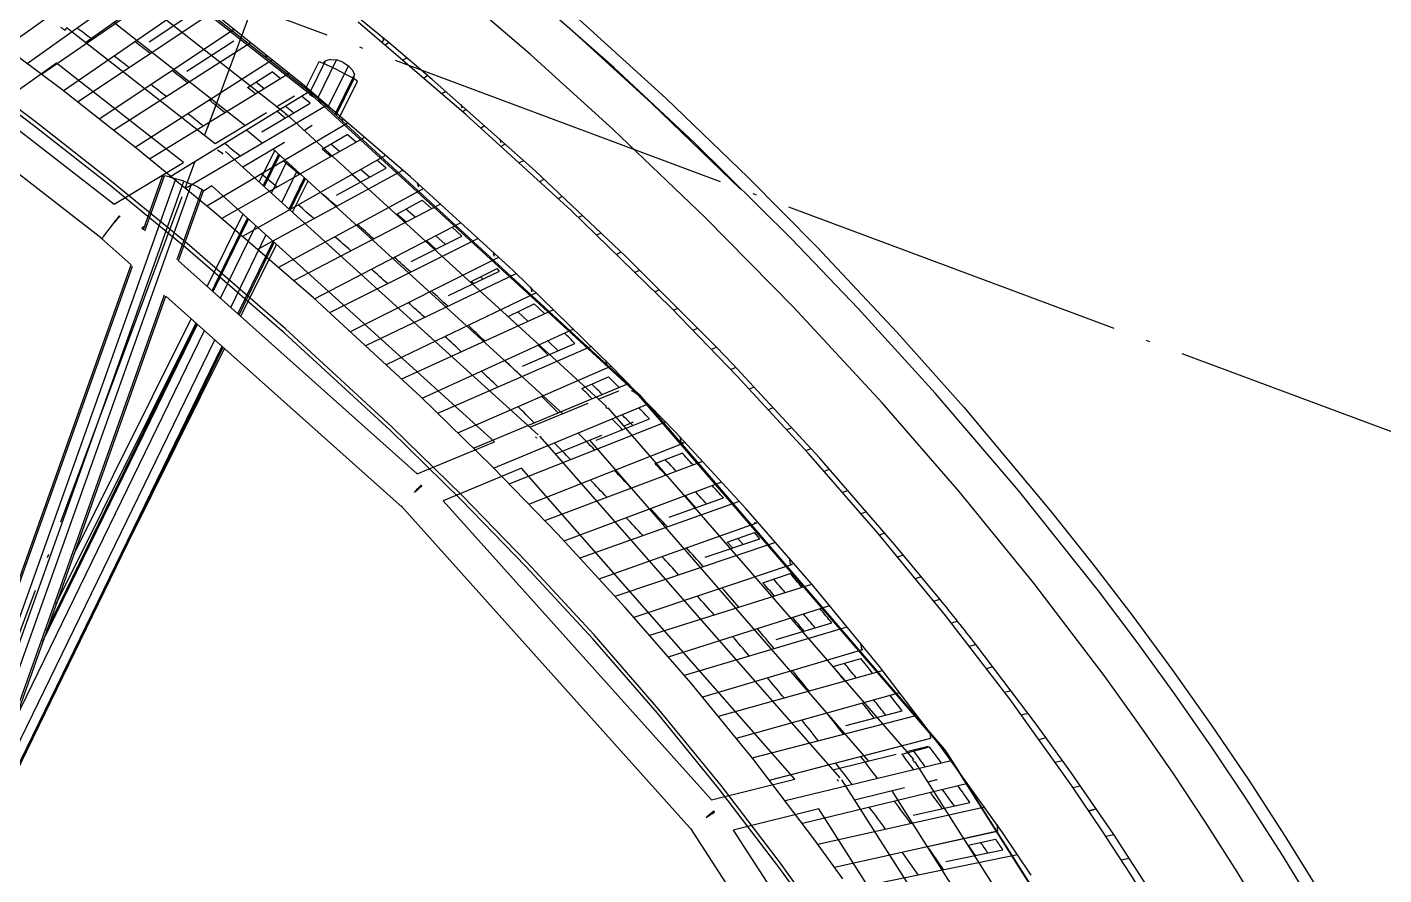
# Model space of a CAD drawing. Header units: millimetres. Extents: x 600121811 to 600690586, y 3472921280 to 3473279938.
# Drawn here: x 600389450 to 600397270, y 3473080426 to 3473085311 of the extents above; entities that cross this region are included whole.
import ezdxf

# ---------------------------------------------------------------- set-up
doc = ezdxf.new("R2010")
doc.units = ezdxf.units.MM
doc.header["$LTSCALE"] = 1000
doc.linetypes.add('AX-MALL-GIRD-200$0$DOTE', pattern=[2.42, 2, -0.2, 0.02, -0.2])
for name, color, linetype in [('AX-MALL-GIRD-200$0$A-Grid', 222, 'AX-MALL-GIRD-200$0$DOTE'), ('AX-MALL-GJ-200$0$A-Anno-Note', 241, 'CONTINUOUS'), ('AX-MALL-WALL-GJ$0$A-SEE', 254, 'CONTINUOUS'), ('AX-MALL-WALL-GJ$0$A-Wall-Fnsh', 152, 'CONTINUOUS'), ('AX-MALL-WALL-GJ$0$主梁', 30, 'CONTINUOUS')]:
    doc.layers.add(name, color=color, linetype=linetype)

# ---------------------------------------------------------------- blocks, each defined once
blk = doc.blocks.new('AX-MALL-GIRD-200')
at = {"layer": 'AX-MALL-GIRD-200$0$A-Grid'}
for p, q in [((600417374.6, 3473156901.2), (600378645.1, 3473052937.4)), ((600223757.4, 3473147635.4), (600581653.4, 3473014308.6))]:
    blk.add_line(p, q, dxfattribs=at)
blk = doc.blocks.new('AX-MALL-WALL-GJ$0$fewrgerhgrhtrh')
at = {"layer": 'AX-MALL-WALL-GJ$0$主梁'}
for p, q in [((8449.4, 14960.6), (9587.2, 14596)), ((8455.5, 14969.4), (9593.6, 14604)), ((8345.7, 14808.6), (9470.4, 14449.8)), ((9541.8, 14796.6), (9523.9, 14626.4)), ((9551.5, 14797.7), (9541.8, 14796.6)), ((9551.5, 14797.7), (9578.6, 14796.7)), ((9557, 14615.8), (9576.4, 14815.2)), ((9568.3, 14797.1), (9576.4, 14815.2)), ((9599.8, 14832.6), (9576.4, 14815.2)), ((9578.6, 14796.7), (9619.1, 14793.6)), ((9599.8, 14832.6), (9633.4, 14842.4)), ((9609.7, 14597.8), (9633.4, 14842.4)), ((9666.7, 14789), (9619.1, 14793.6)), ((9671.9, 14843.3), (9633.4, 14842.4)), ((9666.7, 14789), (9714.2, 14783.6)), ((9671.9, 14843.3), (9709.6, 14835)), ((9683.6, 14567.6), (9709.6, 14835)), ((9740.6, 14818.9), (9709.6, 14835)), ((9714.2, 14783.6), (9754.4, 14778.1)), ((9735.9, 14546.2), (9760.3, 14797.4)), ((9740.6, 14818.9), (9760.3, 14797.4)), ((9765.1, 14776.3), (9760.3, 14797.4)), ((9743.3, 14543.2), (9765.6, 14773.8)), ((9781.2, 14773.5), (9754.4, 14778.1)), ((9765.5, 14534.1), (9790.4, 14770.3)), ((9781.2, 14773.5), (9790.4, 14770.3)), ((8397.9, 14657), (8245.1, 14432.9)), ((9271.4, 14303.4), (8355.9, 14595.4)), ((9402.9, 14468.4), (9478.5, 14563.2)), ((9587.1, 14595.9), (9587.2, 14596)), ((9587.2, 14596), (9587.2, 14595.9)), ((9594.3, 14593.3), (9594.4, 14593.4)), ((9594.4, 14593.4), (11929, 13643.3)), ((9600.9, 14601.4), (11934.2, 13647.9)), ((8110.9, 14470.5), (8108.9, 14464.6)), ((8111.6, 14472.4), (8110.9, 14470.5)), ((8111.9, 14473.2), (8111.6, 14472.4)), ((8112.1, 14473.8), (8111.9, 14473.2)), ((8112.2, 14474), (8112.1, 14473.8)), ((8112.3, 14474.2), (8112.2, 14474)), ((8112.4, 14474.3), (8112.3, 14474.2)), ((8112.5, 14474.5), (8112.4, 14474.4)), ((8112.4, 14474.4), (8112.4, 14474.3)), ((8112.6, 14474.6), (8112.5, 14474.6)), ((8112.5, 14474.6), (8112.5, 14474.6)), ((8112.5, 14474.6), (8112.5, 14474.5)), ((8112.7, 14474.7), (8112.6, 14474.7)), ((8112.6, 14474.7), (8112.6, 14474.7)), ((8112.6, 14474.7), (8112.6, 14474.7)), ((8112.6, 14474.7), (8112.6, 14474.7)), ((8112.6, 14474.7), (8112.6, 14474.7)), ((8112.6, 14474.7), (8112.6, 14474.7)), ((8112.6, 14474.7), (8112.6, 14474.7)), ((8112.6, 14474.7), (8112.6, 14474.6)), ((8112.6, 14474.6), (8112.6, 14474.6)), ((8112.8, 14474.8), (8112.7, 14474.8)), ((8112.7, 14474.8), (8112.7, 14474.8)), ((8112.7, 14474.8), (8112.7, 14474.8)), ((8112.7, 14474.8), (8112.7, 14474.8)), ((8112.7, 14474.8), (8112.7, 14474.8)), ((8112.7, 14474.8), (8112.7, 14474.8)), ((8112.7, 14474.8), (8112.7, 14474.8)), ((8112.7, 14474.8), (8112.7, 14474.8)), ((8112.7, 14474.8), (8112.7, 14474.8)), ((8112.7, 14474.8), (8112.7, 14474.8)), ((8112.7, 14474.8), (8112.7, 14474.8)), ((8112.7, 14474.8), (8112.7, 14474.8)), ((8112.7, 14474.8), (8112.7, 14474.8)), ((8112.7, 14474.8), (8112.7, 14474.8)), ((8112.7, 14474.8), (8112.7, 14474.7)), ((8112.7, 14474.7), (8112.7, 14474.7)), ((8112.8, 14474.8), (8112.8, 14474.8)), ((8117, 14473.5), (9146.7, 14147.1)), ((9404.9, 14470.8), (9402.9, 14468.4)), ((8108.9, 14464.6), (8106.3, 14456.1)), ((9146.7, 14147.1), (9361.9, 14416.9)), ((9468.3, 14445.3), (9469.2, 14447.4)), ((9469.2, 14447.4), (9469.5, 14448.2)), ((9469.5, 14448.2), (9469.8, 14448.8)), ((9469.8, 14448.8), (9469.9, 14449.1)), ((9469.9, 14449.1), (9470, 14449.3)), ((9470, 14449.3), (9470.1, 14449.4)), ((9470.1, 14449.4), (9470.1, 14449.5)), ((9470.1, 14449.5), (9470.2, 14449.5)), ((9470.2, 14449.6), (9470.3, 14449.7)), ((9470.2, 14449.5), (9470.2, 14449.6)), ((9470.2, 14449.6), (9470.2, 14449.6)), ((9470.3, 14449.7), (9470.3, 14449.8)), ((9470.3, 14449.8), (9470.3, 14449.8)), ((9470.3, 14449.8), (9470.3, 14449.8)), ((9470.3, 14449.8), (9470.3, 14449.8)), ((9470.3, 14449.8), (9470.4, 14449.8)), ((9470.3, 14449.7), (9470.3, 14449.7)), ((9470.3, 14449.7), (9470.3, 14449.7)), ((9470.3, 14449.7), (9470.3, 14449.7)), ((9470.4, 14449.8), (9470.4, 14449.8)), ((9470.4, 14449.8), (9470.4, 14449.8)), ((9470.4, 14449.8), (9470.4, 14449.8)), ((9470.4, 14449.8), (9470.4, 14449.8)), ((9470.4, 14449.8), (9470.4, 14449.8)), ((9470.4, 14449.8), (9470.4, 14449.8)), ((9470.4, 14449.8), (9470.4, 14449.8)), ((9470.4, 14449.8), (9470.4, 14449.8)), ((9470.4, 14449.8), (9470.4, 14449.8)), ((9470.4, 14449.8), (9470.4, 14449.8)), ((9470.4, 14449.8), (9470.4, 14449.8)), ((9470.4, 14449.8), (9470.4, 14449.8)), ((9470.4, 14449.8), (9470.4, 14449.8)), ((9470.4, 14449.8), (9470.4, 14449.8)), ((9470.4, 14449.8), (9470.4, 14449.8)), ((9470.4, 14449.8), (9470.4, 14449.8)), ((9470.4, 14449.8), (9470.4, 14449.8)), ((9470.4, 14449.8), (9470.4, 14449.8)), ((9470.4, 14449.8), (9470.4, 14449.8)), ((9470.4, 14449.8), (9470.4, 14449.8)), ((9470.4, 14449.8), (9470.4, 14449.8)), ((9470.4, 14449.8), (9470.4, 14449.8)), ((9470.4, 14449.8), (9470.4, 14449.8)), ((9470.4, 14449.8), (9470.4, 14449.8)), ((9470.4, 14449.8), (9470.4, 14449.8)), ((9470.4, 14449.8), (9470.4, 14449.8)), ((9470.4, 14449.8), (9470.4, 14449.8)), ((9470.4, 14449.8), (9470.4, 14449.8)), ((9470.4, 14449.8), (9470.4, 14449.8)), ((9474.8, 14442.8), (9475.9, 14444.9)), ((9475.9, 14444.9), (9476.3, 14445.7)), ((9476.3, 14445.7), (9476.7, 14446.3)), ((9476.7, 14446.3), (9476.8, 14446.5)), ((9476.8, 14446.5), (9477, 14446.8)), ((9477, 14446.8), (9477, 14446.9)), ((9477, 14446.9), (9477.1, 14446.9)), ((9477.1, 14447), (9477.2, 14447.1)), ((9477.1, 14446.9), (9477.1, 14447)), ((9477.2, 14447.1), (9477.2, 14447.1)), ((9477.2, 14447.1), (9477.3, 14447.1)), ((9477.3, 14447.1), (9477.3, 14447.2)), ((9477.3, 14447.2), (9477.3, 14447.2)), ((9477.3, 14447.2), (9477.3, 14447.2)), ((9477.3, 14447.2), (9477.3, 14447.2)), ((9477.3, 14447.2), (9477.3, 14447.2)), ((9477.3, 14447.2), (9477.3, 14447.2)), ((9477.3, 14447.2), (9477.4, 14447.2)), ((9477.4, 14447.2), (9477.4, 14447.3)), ((9477.4, 14447.3), (9477.4, 14447.3)), ((9477.4, 14447.3), (9477.4, 14447.3)), ((9477.4, 14447.3), (9477.4, 14447.3)), ((9477.4, 14447.3), (9477.4, 14447.3)), ((9477.4, 14447.3), (9477.4, 14447.3)), ((9477.4, 14447.3), (9477.4, 14447.3)), ((9477.4, 14447.3), (9477.4, 14447.3)), ((9477.4, 14447.3), (9477.4, 14447.3)), ((9477.4, 14447.3), (9477.4, 14447.3)), ((9477.4, 14447.3), (9477.4, 14447.3)), ((9477.4, 14447.3), (9477.4, 14447.3)), ((9477.4, 14447.3), (9477.4, 14447.3)), ((9477.4, 14447.3), (9477.4, 14447.3)), ((9477.4, 14447.3), (9477.4, 14447.3)), ((9477.4, 14447.3), (9477.4, 14447.3)), ((9477.4, 14447.3), (9477.4, 14447.3)), ((9477.4, 14447.3), (9477.4, 14447.3)), ((9477.4, 14447.3), (9477.5, 14447.3)), ((9477.5, 14447.3), (9477.5, 14447.3)), ((9477.5, 14447.3), (9477.5, 14447.3)), ((9477.5, 14447.3), (9477.5, 14447.3)), ((9477.5, 14447.3), (9477.5, 14447.3)), ((9477.5, 14447.3), (9477.5, 14447.3)), ((9477.5, 14447.3), (9477.5, 14447.3)), ((9477.5, 14447.3), (9477.5, 14447.3)), ((9477.5, 14447.3), (9477.5, 14447.3)), ((9477.5, 14447.3), (9477.5, 14447.3)), ((9477.5, 14447.3), (9477.5, 14447.3)), ((9477.5, 14447.3), (9477.5, 14447.3)), ((9477.5, 14447.3), (9477.5, 14447.3)), ((9477.5, 14447.3), (9477.5, 14447.3)), ((9477.5, 14447.3), (11789.4, 13514)), ((9634.9, 14438.5), (9601.9, 14397.1)), ((9073, 14366.7), (9073, 14170.4)), ((8127.5, 14260.4), (7870, 13882.8)), ((9013.1, 13979.6), (8127.5, 14260.4)), ((9518.2, 14292.2), (9344.2, 14074)), ((11568.5, 13387.5), (9471.8, 14233.9)), ((9482.1, 14229.8), (9460.7, 14027.5)), ((9491.2, 14015.4), (9510.9, 14218.1)), ((9498.6, 14012.4), (9518.2, 14215.2)), ((9550.9, 13991.6), (9570.5, 14194.1)), ((9625, 13962), (9644.5, 14164.2)), ((9219, 14123.8), (11476.3, 13224.1)), ((9677.3, 13941.2), (9696.9, 14143.1)), ((9684.7, 13938.2), (9704.2, 14140.1)), ((9702, 13931.3), (9723.2, 14132.4)), ((8722.4, 13615.1), (9013.1, 13979.6)), ((7870, 13882.8), (8722.4, 13615.1)), ((8928.5, 13864.8), (8938, 13870)), ((8933.1, 13538), (8928.5, 13864.8)), ((8965, 13874.6), (8938, 13870)), ((8942.7, 13534.3), (8938, 13870)), ((8965, 13874.6), (9005.5, 13878)), ((9053.3, 13879.7), (9005.5, 13878)), ((9072.3, 9162.6), (9005.5, 13878)), ((9053.3, 13879.7), (9101.2, 13879.4)), ((9120.1, 9164.3), (9053.3, 13879.7)), ((9141.7, 13877.1), (9101.2, 13879.4)), ((9166.9, 9239.6), (9101.2, 13879.4)), ((9141.7, 13877.1), (9168.9, 13873.2)), ((9168.9, 13873.2), (9178.5, 13868.4)), ((9175, 13443.6), (9168.9, 13873.2)), ((9213.9, 13910.6), (9178.5, 13866.2)), ((9184.6, 13439.9), (9178.5, 13868.4)), ((11255.3, 13096.9), (9213.9, 13910.6)), ((9439, 13820.9), (9390.3, 13359.6)), ((9426.3, 13345.5), (9471.1, 13808.1)), ((9433.7, 13342.7), (9478.5, 13805.1)), ((9486.1, 13322.2), (9530.8, 13784.3)), ((8727.9, 13403.7), (7681.5, 13732.4)), ((9560.2, 13293.3), (9604.9, 13754.7)), ((9612.5, 13272.8), (9657.2, 13733.9)), ((9619.9, 13269.9), (9664.6, 13730.9)), ((9631.8, 13265.3), (9680.2, 13724.7)), ((11730.5, 13537.8), (11823.3, 13624)), ((11928.9, 13643.2), (11929, 13643.3)), ((11929, 13643.3), (11929, 13643.2)), ((11939.4, 13638.2), (11939.5, 13638.3)), ((11939.5, 13638.3), (14315.5, 12332)), ((11944.7, 13642.9), (14317.7, 12333.4)), ((8754.9, 13500.1), (8775.5, 13563.1)), ((8779.7, 13560.7), (8775.5, 13563.1)), ((8932.9, 13558.2), (8920.7, 13542.9)), ((8920.7, 13542.9), (8933.1, 13538)), ((8734.5, 13432.3), (8754.9, 13500.1)), ((11417.6, 13247.5), (11683.9, 13494.6)), ((11786.9, 13510), (11787.9, 13511.9)), ((11787.9, 13511.9), (11788.3, 13512.6)), ((11788.3, 13512.6), (11788.6, 13513.1)), ((11788.6, 13513.1), (11788.8, 13513.4)), ((11788.8, 13513.4), (11788.9, 13513.6)), ((11788.9, 13513.6), (11788.9, 13513.7)), ((11788.9, 13513.7), (11789, 13513.7)), ((11789, 13513.8), (11789.1, 13513.9)), ((11789, 13513.7), (11789, 13513.8)), ((11789.1, 13513.9), (11789.1, 13513.9)), ((11789.1, 13513.9), (11789.1, 13513.9)), ((11789.1, 13513.9), (11789.2, 13513.9)), ((11789.2, 13513.9), (11789.2, 13514)), ((11789.2, 13514), (11789.2, 13514)), ((11789.2, 13514), (11789.2, 13514)), ((11789.2, 13514), (11789.2, 13514)), ((11789.2, 13514), (11789.2, 13514)), ((11789.2, 13514), (11789.2, 13514)), ((11789.2, 13514), (11789.2, 13514)), ((11789.2, 13514), (11789.3, 13514)), ((11789.3, 13514), (11789.3, 13514)), ((11789.3, 13514), (11789.3, 13514)), ((11789.3, 13514), (11789.3, 13514)), ((11789.3, 13514), (11789.3, 13514)), ((11789.3, 13514), (11789.3, 13514)), ((11789.3, 13514), (11789.3, 13514)), ((11789.3, 13514), (11789.3, 13514)), ((11789.3, 13514), (11789.3, 13514)), ((11789.3, 13514), (11789.3, 13514)), ((11789.3, 13514), (11789.3, 13514)), ((11789.3, 13514), (11789.3, 13514)), ((11789.3, 13514), (11789.3, 13514)), ((11789.3, 13514), (11789.3, 13514)), ((11789.3, 13514), (11789.3, 13514)), ((11789.3, 13514), (11789.3, 13514)), ((11789.3, 13514), (11789.3, 13514)), ((11789.3, 13514), (11789.3, 13514)), ((11789.3, 13514), (11789.3, 13514)), ((11789.3, 13514), (11789.3, 13514)), ((11789.3, 13514), (11789.3, 13514)), ((11789.3, 13514), (11789.3, 13514)), ((11789.3, 13514), (11789.3, 13514)), ((11789.3, 13514), (11789.3, 13514)), ((11789.3, 13514), (11789.3, 13514)), ((11789.3, 13514), (11789.4, 13514)), ((11789.4, 13514), (11789.4, 13514)), ((11789.4, 13514), (11789.4, 13514)), ((11789.4, 13514), (11789.4, 13514)), ((11789.4, 13514), (11789.4, 13514)), ((11789.4, 13514), (11789.4, 13514)), ((11796.5, 13505.1), (11797.8, 13507)), ((11797.8, 13507), (11798.3, 13507.7)), ((11798.3, 13507.7), (11798.6, 13508)), ((11798.6, 13508), (11798.8, 13508.3)), ((11798.8, 13508.3), (11799, 13508.5)), ((11799, 13508.5), (11799.1, 13508.6)), ((11799.1, 13508.6), (11799.2, 13508.7)), ((11799.2, 13508.8), (11799.3, 13508.9)), ((11799.2, 13508.7), (11799.2, 13508.8)), ((11799.3, 13508.9), (11799.4, 13508.9)), ((11799.4, 13508.9), (11799.4, 13509)), ((11799.4, 13509), (11799.5, 13509)), ((11799.4, 13508.9), (11799.4, 13508.9)), ((11799.5, 13509), (11799.6, 13509.1)), ((11799.5, 13509), (11799.5, 13509)), ((11799.5, 13509), (11799.5, 13509)), ((11799.6, 13509.1), (11799.6, 13509.1)), ((11799.6, 13509.1), (11799.6, 13509.1)), ((11799.6, 13509.1), (11799.6, 13509.1)), ((11799.6, 13509.1), (11799.6, 13509.1)), ((11799.6, 13509.1), (11799.6, 13509.1)), ((11799.6, 13509.1), (11799.6, 13509.1)), ((11799.6, 13509.1), (11799.6, 13509.1)), ((11799.6, 13509.1), (11799.6, 13509.1)), ((11799.6, 13509.1), (11799.7, 13509.1)), ((11799.7, 13509.1), (11799.7, 13509.1)), ((11799.7, 13509.1), (11799.7, 13509.1)), ((11799.7, 13509.1), (11799.7, 13509.1)), ((11799.7, 13509.1), (11799.7, 13509.1)), ((11799.7, 13509.1), (11799.7, 13509.1)), ((11799.7, 13509.1), (11799.7, 13509.1)), ((11799.7, 13509.1), (11799.7, 13509.1)), ((11799.7, 13509.1), (11799.7, 13509.1)), ((11799.7, 13509.1), (11799.7, 13509.1)), ((11799.7, 13509.1), (11799.7, 13509.1)), ((11799.7, 13509.1), (11799.7, 13509.1)), ((11799.7, 13509.1), (11799.7, 13509.1)), ((11799.7, 13509.1), (11799.7, 13509.1)), ((11799.7, 13509.1), (11799.7, 13509.1)), ((11799.7, 13509.1), (11799.7, 13509.1)), ((11799.7, 13509.1), (11799.7, 13509.1)), ((11799.7, 13509.1), (11799.7, 13509.1)), ((11799.7, 13509.1), (11799.7, 13509.1)), ((11799.7, 13509.1), (11799.7, 13509.1)), ((11799.7, 13509.1), (11799.8, 13509.1)), ((11799.8, 13509.1), (11799.8, 13509.1)), ((11799.8, 13509.1), (11799.8, 13509.1)), ((11799.8, 13509.1), (11799.8, 13509.1)), ((11799.8, 13509.1), (11799.8, 13509.1)), ((11799.8, 13509.1), (11799.8, 13509.1)), ((11799.8, 13509.1), (11799.8, 13509.1)), ((11799.8, 13509.1), (11799.8, 13509.1)), ((11799.8, 13509.1), (11799.8, 13509.1)), ((11799.8, 13509.1), (11799.8, 13509.1)), ((11799.8, 13509.1), (11799.8, 13509.1)), ((11799.8, 13509.1), (14157.2, 12224.5)), ((11959.3, 13477.3), (11921.9, 13442.6)), ((11964.4, 13482), (11959.3, 13477.3)), ((8936.2, 13322.2), (8721.5, 13406)), ((8727.7, 13404.4), (8727.8, 13404.6)), ((8727.7, 13404.3), (8727.7, 13404.4)), ((8727.7, 13404.2), (8727.7, 13404.3)), ((8727.7, 13404.1), (8727.7, 13404.2)), ((8727.7, 13404.2), (8727.7, 13404.2)), ((8727.8, 13404.1), (8727.7, 13404.1)), ((8727.8, 13405.5), (8727.9, 13405.9)), ((8727.8, 13405.1), (8727.8, 13405.5)), ((8727.8, 13404.7), (8727.8, 13405.1)), ((8727.8, 13404.6), (8727.8, 13404.7)), ((8727.8, 13404), (8727.8, 13404.1)), ((8727.8, 13403.9), (8727.8, 13404)), ((8727.8, 13404), (8727.8, 13404)), ((8727.8, 13404), (8727.8, 13404)), ((8727.8, 13403.8), (8727.8, 13403.9)), ((8727.8, 13403.9), (8727.8, 13403.9)), ((8727.8, 13403.9), (8727.8, 13403.9)), ((8727.8, 13403.7), (8727.8, 13403.8)), ((8727.8, 13403.8), (8727.8, 13403.8)), ((8727.8, 13403.8), (8727.8, 13403.8)), ((8727.8, 13403.8), (8727.8, 13403.8)), ((8727.9, 13403.7), (8727.8, 13403.7)), ((8727.9, 13405.9), (8728, 13406.5)), ((8727.9, 13403.7), (8727.9, 13403.7)), ((8727.9, 13403.7), (8727.9, 13403.7)), ((8728, 13406.5), (8728.2, 13407.7)), ((8728.2, 13407.7), (8728.9, 13410.8)), ((8728.9, 13410.8), (8731.1, 13419.8)), ((8731.1, 13419.8), (8734.5, 13432.3)), ((9184.6, 13439.9), (10902.3, 12769.4)), ((9425.7, 13345.8), (9433.6, 13420.6)), ((8993.9, 9251.2), (8936.2, 13322.2)), ((9003.5, 9243.6), (8945.8, 13318.4)), ((11819.9, 13348), (11609.9, 13153.1)), ((13917.8, 12127.2), (11767.2, 13299.1)), ((9234.1, 9276.2), (9178, 13227.7)), ((9243.6, 9276.2), (9187.6, 13224)), ((10888, 12560.2), (9187.6, 13224)), ((11486.6, 13219.3), (13796.4, 11979.2)), ((9368.6, 13153.4), (9210, 11648.3)), ((9214.3, 11340.5), (9404, 13139.6)), ((9216.6, 11181.2), (9406.3, 13138.7)), ((9217.5, 11112.4), (9413.6, 13135.8)), ((9224.5, 10622.8), (9466, 13115.3)), ((9234.3, 9930.6), (9540.1, 13086.4)), ((9241.2, 9441.1), (9592.5, 13066)), ((9242.2, 9372.2), (9599.9, 13063.1)), ((10902.3, 12769.4), (11255.3, 13096.9)), ((9479.2, 11817.5), (9610, 13059.1)), ((11455, 13009.3), (11096, 12676.3)), ((13556.6, 11880.9), (11455, 13009.3)), ((10950.9, 12713.6), (10949.6, 12709.9)), ((11096, 12676.3), (13146.8, 11601.5)), ((13107.2, 11396.5), (10877.9, 12564.8)), ((14103.5, 12253.7), (14211, 12327)), ((14315.4, 12332), (14315.5, 12332)), ((14315.5, 12332), (14315.5, 12332)), ((14327.8, 12324), (14327.9, 12324)), ((14327.9, 12324), (16626.5, 10574.4)), ((14329.8, 12325.4), (16631.8, 10577.1)), ((13742.9, 12007.9), (14053, 12219.3)), ((14154.3, 12221.1), (14154.9, 12222)), ((14154.9, 12222), (14155.5, 12222.7)), ((14155.5, 12222.7), (14155.9, 12223.3)), ((14155.9, 12223.3), (14156.1, 12223.6)), ((14156.1, 12223.6), (14156.3, 12223.8)), ((14156.3, 12223.8), (14156.5, 12224)), ((14156.5, 12224), (14156.5, 12224.1)), ((14156.5, 12224.1), (14156.6, 12224.1)), ((14156.6, 12224.1), (14156.7, 12224.2)), ((14156.7, 12224.2), (14156.7, 12224.3)), ((14156.7, 12224.3), (14156.8, 12224.3)), ((14156.8, 12224.3), (14156.8, 12224.4)), ((14156.8, 12224.4), (14156.9, 12224.4)), ((14156.9, 12224.4), (14157, 12224.5)), ((14156.9, 12224.4), (14156.9, 12224.4)), ((14156.9, 12224.4), (14156.9, 12224.4)), ((14156.9, 12224.4), (14156.9, 12224.4)), ((14157, 12224.5), (14157, 12224.5)), ((14157, 12224.5), (14157, 12224.5)), ((14157, 12224.5), (14157, 12224.5)), ((14157, 12224.5), (14157, 12224.5)), ((14157, 12224.5), (14157, 12224.5)), ((14157, 12224.5), (14157, 12224.5)), ((14157, 12224.5), (14157, 12224.5)), ((14157, 12224.5), (14157.1, 12224.5)), ((14157.1, 12224.5), (14157.1, 12224.5)), ((14157.1, 12224.5), (14157.1, 12224.5)), ((14157.1, 12224.5), (14157.1, 12224.5)), ((14157.1, 12224.5), (14157.1, 12224.5)), ((14157.1, 12224.5), (14157.1, 12224.5)), ((14157.1, 12224.5), (14157.1, 12224.5)), ((14157.1, 12224.5), (14157.1, 12224.5)), ((14157.1, 12224.5), (14157.1, 12224.5)), ((14157.1, 12224.5), (14157.1, 12224.5)), ((14157.1, 12224.5), (14157.1, 12224.5)), ((14157.1, 12224.5), (14157.1, 12224.5)), ((14157.1, 12224.5), (14157.1, 12224.5)), ((14157.1, 12224.5), (14157.1, 12224.5)), ((14157.1, 12224.5), (14157.1, 12224.5)), ((14157.1, 12224.5), (14157.1, 12224.5)), ((14157.1, 12224.5), (14157.1, 12224.5)), ((14157.1, 12224.5), (14157.1, 12224.5)), ((14157.1, 12224.5), (14157.1, 12224.5)), ((14157.1, 12224.5), (14157.1, 12224.5)), ((14157.1, 12224.5), (14157.1, 12224.5)), ((14157.1, 12224.5), (14157.1, 12224.5)), ((14157.1, 12224.5), (14157.1, 12224.5)), ((14157.1, 12224.5), (14157.2, 12224.5)), ((14157.2, 12224.5), (14157.2, 12224.5)), ((14157.2, 12224.5), (14157.2, 12224.5)), ((14157.2, 12224.5), (14157.2, 12224.5)), ((14157.2, 12224.5), (14157.2, 12224.5)), ((14157.2, 12224.5), (14157.2, 12224.5)), ((14157.2, 12224.5), (14157.2, 12224.5)), ((14157.2, 12224.5), (14157.2, 12224.5)), ((14165.9, 12213.2), (14166.7, 12214)), ((14166.7, 12214), (14167.5, 12214.7)), ((14167.5, 12214.7), (14168.1, 12215.3)), ((14168.1, 12215.3), (14168.4, 12215.5)), ((14168.4, 12215.5), (14168.6, 12215.7)), ((14168.6, 12215.7), (14168.8, 12215.8)), ((14168.8, 12215.8), (14168.9, 12215.9)), ((14168.9, 12215.9), (14169, 12216)), ((14169, 12216), (14169.1, 12216.1)), ((14169.1, 12216.1), (14169.2, 12216.1)), ((14169.2, 12216.1), (14169.3, 12216.2)), ((14169.3, 12216.2), (14169.3, 12216.2)), ((14169.3, 12216.2), (14169.3, 12216.2)), ((14169.3, 12216.2), (14169.4, 12216.2)), ((14169.4, 12216.2), (14169.4, 12216.3)), ((14169.4, 12216.3), (14169.4, 12216.3)), ((14169.4, 12216.3), (14169.5, 12216.3)), ((14169.5, 12216.3), (14169.5, 12216.3)), ((14169.5, 12216.3), (14169.5, 12216.3)), ((14169.5, 12216.3), (14169.5, 12216.3)), ((14169.5, 12216.3), (14169.6, 12216.3)), ((14169.6, 12216.3), (14169.6, 12216.3)), ((14169.6, 12216.3), (14169.6, 12216.3)), ((14169.6, 12216.3), (14169.6, 12216.3)), ((14169.6, 12216.3), (14169.6, 12216.3)), ((14169.6, 12216.3), (14169.6, 12216.3)), ((14169.6, 12216.3), (14169.6, 12216.3)), ((14169.6, 12216.3), (14169.7, 12216.3)), ((14169.7, 12216.3), (14169.7, 12216.3)), ((14169.7, 12216.3), (14169.7, 12216.3)), ((14169.7, 12216.3), (14169.7, 12216.3)), ((14169.7, 12216.3), (14169.7, 12216.3)), ((14169.7, 12216.3), (14169.7, 12216.3)), ((14169.7, 12216.3), (14169.7, 12216.3)), ((14169.7, 12216.3), (14169.7, 12216.3)), ((14169.7, 12216.3), (14169.7, 12216.3)), ((14169.7, 12216.3), (14169.7, 12216.3)), ((14169.7, 12216.3), (14169.7, 12216.3)), ((14169.7, 12216.3), (14169.7, 12216.3)), ((14169.7, 12216.3), (14169.7, 12216.3)), ((14169.7, 12216.3), (14169.7, 12216.3)), ((14169.7, 12216.3), (14169.8, 12216.3)), ((14169.8, 12216.3), (14169.8, 12216.3)), ((14169.8, 12216.3), (14169.8, 12216.3)), ((14169.8, 12216.3), (14169.8, 12216.3)), ((14169.8, 12216.3), (14169.8, 12216.3)), ((14169.8, 12216.3), (14169.8, 12216.3)), ((14169.8, 12216.3), (14169.8, 12216.3)), ((14169.8, 12216.3), (14169.8, 12216.3)), ((14169.8, 12216.3), (14169.8, 12216.3)), ((14169.8, 12216.3), (14169.8, 12216.3)), ((14169.8, 12216.3), (14169.8, 12216.3)), ((14169.8, 12216.3), (14169.8, 12216.3)), ((14169.8, 12216.3), (14169.8, 12216.3)), ((14169.8, 12216.3), (14169.8, 12216.3)), ((14169.8, 12216.3), (14169.8, 12216.3)), ((14169.8, 12216.3), (14169.8, 12216.3)), ((14169.8, 12216.3), (14169.8, 12216.3)), ((14169.8, 12216.3), (16445.6, 10487.4)), ((14323.6, 12161.8), (14280.4, 12132.3)), ((14325.7, 12163.2), (14323.6, 12161.8)), ((14325.7, 12163.2), (14324.7, 12162.5)), ((14165.7, 12054.1), (13920.6, 11887)), ((13809.3, 11970.9), (16036.1, 10290.5)), ((16194.5, 10427), (14106.2, 12013.5)), ((13146.8, 11601.5), (13556.6, 11880.9)), ((13746.1, 11768), (13325.8, 11481.5)), ((15784.7, 10229.6), (13746.1, 11768)), ((13187.6, 11542.1), (13183.9, 11534.3)), ((13325.8, 11481.5), (15311.6, 10001.8)), ((15240.7, 9805.2), (13093.8, 11404.9))]:
    blk.add_line(p, q, dxfattribs=at)
at = {"layer": 'AX-MALL-WALL-GJ$0$主梁', "extrusion": (0, 0, -1)}
for centre, radius, start, end in [((-9563.2, 14509.1), 99.8, 82.3391, 90.32769), ((-9556.5, 14500.7), 100.1, 90.38775, 112.14507), ((-9563.2, 14509), 99.9, 90.31295, 137.90893), ((-8063.9, 14349.1), 115.2, 96.67021, 113.25954), ((-9433.6, 14347), 104.3, 109.46861, 113.30018), ((-9157.3, 14005.2), 113.2, 97.36464, 117.50588), ((-11891.2, 13550.6), 100, 89.65274, 118.79083), ((-11896.5, 13555.4), 100, 89.60015, 139.75781), ((-10604.4, 12783.7), 1984.1, 21.45905, 23.06776), ((-11744.7, 13415.3), 103.7, 114.04286, 119.98042), ((-11407, 13103.1), 120.5, 120.17315, 124.2735), ((-12736.3, 11952), 1946.8, 21.44875, 23.14416), ((-12301.9, 11937.1), 1557.5, 27.81567, 29.88839), ((-14269.4, 12245.8), 100, 106.68698, 139.77452), ((-14267.3, 12244.4), 100, 118.79235, 127.2515), ((-14327.3, 12325.9), 12.2, 27.47413, 38.06234), ((-14306.2, 12337.5), 12.2, 199.7296, 210.30965), ((-14335.7, 12318.5), 9.08, 35.26729, 50.20758), ((-14101.7, 12132.2), 103.4, 120.61115, 128.40437), ((-13713.9, 11869), 119.3, 126.99252, 132.62411), ((-14493.2, 10789.3), 1514.4, 27.79581, 30.03244), ((-14127, 10765.7), 1216.6, 36.85906, 39.5586)]:
    blk.add_arc(centre, radius, start, end, dxfattribs=at)
at = {"layer": 'AX-MALL-WALL-GJ$0$主梁'}
for centre, radius, start, end in [((10860.8, 12596.4), 147.8, 52.17116, 54.74358), ((13083.6, 11439.5), 146, 43.80172, 47.56942)]:
    blk.add_arc(centre, radius, start, end, dxfattribs=at)
blk = doc.blocks.new('AX-MALL-WALL-GJ$0$edhtrhrtjy')
at = {"layer": 'AX-MALL-WALL-GJ$0$A-Wall-Fnsh'}
for p, q in [((11147, 15400.5), (10469.4, 15661.3)), ((10785.6, 15621.8), (11489.8, 15339.7)), ((10671.1, 15303), (10046.9, 15533.5)), ((11425.6, 15283.3), (10808.7, 15531.7)), ((11733.6, 15156.4), (11147, 15400.5)), ((11489.8, 15339.7), (12094.7, 15077.3)), ((9883.1, 15082.4), (9267.3, 15292.2)), ((11269.2, 15064.7), (10671.1, 15303)), ((12076, 15000), (11425.6, 15283.3)), ((10444.6, 14848.8), (9675.4, 15131.2)), ((9836.4, 15098.9), (9849.2, 15083.4)), ((12451.5, 14833.5), (11733.6, 15156.4)), ((7820.1, 14286.8), (8334.7, 15049.7)), ((9840.8, 15072.7), (9849.2, 15083.4)), ((9865.2, 15064), (9880.4, 15083.4)), ((10189.8, 14971.3), (9883.1, 15082.4)), ((9992.7, 15018), (10008.5, 15037.5)), ((11942.8, 14775), (11269.2, 15064.7)), ((12094.7, 15077.3), (12604.7, 14840.8)), ((7971.1, 14242.5), (8491.1, 15013.4)), ((8068.9, 14213.2), (8604.8, 14978.5)), ((9512.9, 14679.5), (8681.3, 14954.8)), ((10141.4, 14963.3), (10157.5, 14983.2)), ((10930.5, 14684.6), (10189.8, 14971.3)), ((8219.8, 14167.3), (8755, 14931.6)), ((8319, 14136.6), (8870, 14895)), ((8586.2, 14605.4), (8775.6, 14866.2)), ((10270.2, 14915.2), (10287, 14935.2)), ((10393.8, 14895), (10407.4, 14877.8)), ((10418.7, 14858.7), (10435.7, 14879.1)), ((8469.8, 14089), (9020.1, 14846.4)), ((8570.3, 14056.7), (9136.4, 14807.9)), ((11204.6, 14542.4), (10444.6, 14848.8)), ((10548.9, 14808.4), (10566.7, 14828.8)), ((10674, 14786.9), (10688, 14768.8)), ((12950.8, 14592.1), (12451.5, 14833.5)), ((12604.7, 14840.8), (13210.3, 14540.9)), ((8721, 14007.5), (9286.3, 14757.6)), ((8823, 13973.6), (9402.1, 14714.8)), ((8847.7, 14522.4), (9041.9, 14780.1)), ((9236.8, 14774.3), (9250.2, 14757.8)), ((10697, 14750.1), (10715, 14770.8)), ((10828.7, 14697.5), (10847.3, 14718.1)), ((12600.2, 14468.9), (11942.8, 14775)), ((8973.5, 13922.7), (9553.7, 14665.2)), ((9208.8, 14557.2), (9309.3, 14690.5)), ((9367.5, 14670.6), (9309.3, 14690.5)), ((10267.8, 14402.3), (9512.9, 14679.5)), ((11592.3, 14405.1), (10930.5, 14684.6)), ((10976.4, 14637.4), (10995.2, 14658.2)), ((9076.9, 13887.1), (9672.8, 14623)), ((9264.2, 14538.4), (9208.8, 14557.2)), ((9227.3, 13834.5), (9822.2, 14569.2)), ((9298.9, 14582.8), (9242.4, 14601.7)), ((9374.4, 14345.5), (9578.2, 14597.2)), ((9578.2, 14597.2), (9517.3, 14618.6)), ((9774.7, 14586.4), (9789.1, 14568)), ((11109.5, 14582.3), (11128.9, 14603.1)), ((13537.8, 14289.5), (12950.8, 14592.1)), ((9332.2, 13797.3), (9942.8, 14524.9)), ((9472.6, 14466.7), (9414.4, 14487)), ((9508.6, 14511.2), (9449.3, 14531.6)), ((9482.4, 13743), (10091.9, 14469.3)), ((9737, 14372.9), (9841.9, 14502.4)), ((9904.6, 14479.4), (9841.9, 14502.4)), ((11937.2, 14219.3), (11204.6, 14542.4)), ((11256.8, 14520.4), (11276.4, 14541.3)), ((11391.2, 14462.8), (11411.4, 14483.8)), ((13270.9, 14130.6), (12600.2, 14468.9)), ((13210.3, 14540.9), (13721.1, 14270.7)), ((9588.8, 13703.9), (10213.9, 14423)), ((9834.4, 14395.8), (9773.3, 14417.8)), ((9906, 14153.8), (10119.3, 14399.2)), ((10119.3, 14399.2), (10053.8, 14423.9)), ((11013.3, 14101.8), (10267.8, 14402.3)), ((11538, 14398.9), (11558.4, 14420)), ((12263.8, 14097.6), (11592.3, 14405.1)), ((8200, 14173.4), (7658.8, 14333.1)), ((9796.9, 14351.1), (9737, 14372.9)), ((9738.8, 13647.8), (10362.8, 14365.6)), ((9846.7, 13606.9), (10486.2, 14317.1)), ((10048.1, 14317.3), (9984.2, 14341)), ((10317.2, 14383.3), (10332.4, 14363)), ((11673.8, 14338.8), (11694.8, 14359.8)), ((10009.3, 14272.7), (9946.6, 14296.1)), ((9996.5, 13549.1), (10634.7, 14257.9)), ((10269.8, 14173.5), (10379.1, 14299.3)), ((10446.4, 14272.9), (10379.1, 14299.3)), ((11820.1, 14272.9), (11840.7, 14293.6)), ((14183.6, 13930.9), (13537.8, 14289.5)), ((13721.1, 14270.7), (14395.4, 13887.8)), ((8739.3, 14001.4), (8200, 14173.4)), ((10106, 13506.2), (10759.7, 14207.2)), ((10334.3, 14148.4), (10269.8, 14173.5)), ((10374.5, 14193), (10308.8, 14218.4)), ((10442.4, 13946.6), (10665.2, 14185.5)), ((10665.2, 14185.5), (10595, 14213.8)), ((10864, 14164.3), (10879.9, 14142.1)), ((12432.2, 13984.1), (11937.2, 14219.3)), ((11957.2, 14210.1), (11979, 14231.1)), ((12102.8, 14142.2), (12124.8, 14163.4)), ((8129.3, 13945.2), (7593, 14103.5)), ((8129.5, 13921.1), (7593.2, 14079.4)), ((10255.5, 13446.6), (10907.8, 14146.1)), ((10366.5, 13401.7), (11034.1, 14093.1)), ((10550.8, 14062.8), (10483.3, 14089.7)), ((10592.1, 14107.1), (10523.6, 14134.4)), ((10807, 13958.4), (10920.8, 14080.4)), ((10939.8, 14072.4), (10920.8, 14080.4)), ((11731.3, 13785.2), (11013.3, 14101.8)), ((12241.2, 14076.6), (12263.8, 14097.6)), ((12387, 14038.4), (12263.8, 14097.6)), ((13866.4, 13806.1), (13270.9, 14130.6)), ((9276.5, 13817.1), (8739.3, 14001.4)), ((9073, 14050), (9073, 13888.5)), ((10515.7, 13340.3), (11181.8, 14030)), ((10712.2, 13836.8), (10939.8, 14072.4)), ((10865.7, 13995.8), (10848.5, 14002.9)), ((11138.9, 14048.5), (11155.1, 14025.4)), ((12386.1, 14006.6), (12406.1, 14025.2)), ((13043.5, 13707.3), (12387, 14038.4)), ((8663.6, 13774.8), (8129.3, 13945.2)), ((8663.8, 13750.7), (8129.5, 13921.1)), ((10628.2, 13293.2), (11309.6, 13974.6)), ((10823.2, 13951.7), (10807, 13958.4)), ((11077.2, 13844.6), (11193.1, 13964.7)), ((11267.4, 13932.4), (11193.1, 13964.7)), ((12975.9, 13708.5), (12432.2, 13984.1)), ((12525.7, 13938), (12549.1, 13959.1)), ((14817.5, 13550.1), (14183.6, 13930.9)), ((10777, 13229.8), (11456.8, 13909.6)), ((10891, 13180.5), (11586, 13851.6)), ((11148.9, 13813.8), (11077.2, 13844.6)), ((11192.6, 13857.5), (11119.8, 13888.8)), ((12669.8, 13865.9), (12693.4, 13887.2)), ((14395.4, 13887.8), (14726.1, 13688.3)), ((9195.7, 13592.3), (8663.6, 13774.8)), ((9987.4, 13552.6), (9276.5, 13817.1)), ((11039.4, 13115.2), (11730.9, 13783)), ((11255.1, 13604.4), (11491.9, 13833.1)), ((11416, 13759.8), (11340.3, 13793.2)), ((11691.2, 13803.6), (11707.9, 13778.7)), ((12215.7, 13555), (11731.3, 13785.2)), ((12810.5, 13794.3), (12834.9, 13815.5)), ((14452.1, 13462.4), (13866.4, 13806.1)), ((9196, 13568.2), (8663.8, 13750.7)), ((11154.9, 13063.5), (11863.1, 13724)), ((11371.1, 13716.5), (11296.6, 13749.4)), ((11620.4, 13604), (11740.5, 13720)), ((12953.7, 13720), (12978.3, 13741.4)), ((13512.4, 13417.1), (12975.9, 13708.5)), ((13625.7, 13390), (13043.5, 13707.3)), ((14726.1, 13688.3), (15053.3, 13482.8)), ((11302.6, 12996.2), (12009, 13654.9)), ((13095.5, 13645.2), (13120.8, 13666.5)), ((9900, 13330.2), (9195.7, 13592.3)), ((9900.3, 13306.1), (9196, 13568.2)), ((10766.5, 13234.4), (9987.4, 13552.6)), ((11419.6, 12942.1), (12140.8, 13591.5)), ((11801.4, 13353.8), (12047.4, 13575.3)), ((12747.4, 13285.4), (12215.7, 13555)), ((12246.2, 13540), (12263.4, 13513.2)), ((13237.7, 13568.8), (13256.4, 13584.5)), ((15129.5, 13351.2), (14817.5, 13550.1)), ((11566.7, 12872.7), (12282, 13516.8)), ((11685.1, 12816), (12419.1, 13454)), ((12166.6, 13344.9), (12290.6, 13456.5)), ((12242.8, 13480.2), (12241.9, 13480.6)), ((12263.4, 13513.2), (12282, 13516.8)), ((13380.4, 13490.7), (13406.8, 13512.1)), ((15026.1, 13099.2), (14452.1, 13462.4)), ((15053.3, 13482.8), (15376.6, 13271.2)), ((11831.5, 12744.5), (12563.5, 13380.8)), ((14040.5, 13109.4), (13512.4, 13417.1)), ((13521.5, 13411.9), (13548.3, 13433.6)), ((13978.2, 13186.1), (13625.7, 13390)), ((10671.4, 13015.1), (9900, 13330.2)), ((10671.7, 12991), (9900.3, 13306.1)), ((11951.1, 12685), (12697.7, 13311.4)), ((12350.1, 13083.8), (12604.9, 13297.6)), ((13665, 13330.4), (13692.7, 13352)), ((15437.7, 13146.7), (15129.5, 13351.2)), ((11292.4, 13000.9), (10766.5, 13234.4)), ((12096.7, 12611.3), (12834.4, 13230.4)), ((13271.4, 13000.9), (12747.4, 13285.4)), ((12820.2, 13227.6), (12834.4, 13230.4)), ((13805, 13249.4), (13833, 13271.3)), ((15376.6, 13271.2), (15695.9, 13053.5)), ((12217.6, 12549), (12976.4, 13163.5)), ((12625, 12941.1), (12884, 13150.9)), ((12714.8, 13066), (12842.4, 13173.1)), ((12884, 13150.9), (12842.4, 13173.1)), ((13949.1, 13164.3), (13978.2, 13186.1)), ((15742, 12936.4), (15437.7, 13146.7)), ((12362.2, 12473.1), (13110.6, 13079.2)), ((12753.8, 13045.4), (12714.8, 13066)), ((12804.3, 13086.3), (12764.2, 13107.4)), ((13081.1, 13106.5), (13098.6, 13076.8)), ((13098.6, 13076.8), (13110.6, 13079.2)), ((14559, 12785.1), (14040.5, 13109.4)), ((14087.7, 13080.9), (14117.2, 13103.1)), ((15308.3, 12910.1), (15026.1, 13099.2)), ((11191.8, 12784.1), (10671.4, 13015.1)), ((11192.1, 12760), (10671.7, 12991)), ((11781.5, 12769), (11292.4, 13000.9)), ((12484.3, 12407.9), (13255, 13010.1)), ((12989.2, 12918.7), (13118.5, 13023.4)), ((13786.5, 12700.8), (13271.4, 13000.9)), ((14232.5, 12992.1), (14263.1, 13014.4)), ((14757.5, 12700.1), (14263.1, 13014.4)), ((15695.9, 13053.5), (16010.7, 12829.7)), ((12627.8, 12329.7), (13396.3, 12930.1)), ((14369.6, 12906.3), (14400.8, 12929)), ((15587, 12715.9), (15308.3, 12910.1)), ((16042.1, 12720.3), (15742, 12936.4)), ((12750.9, 12261.3), (13533.4, 12850.9)), ((13174.9, 12639.5), (13442, 12840.8)), ((14514.7, 12813.7), (14547.1, 12836.5)), ((16010.7, 12829.7), (16320.8, 12599.7)), ((11675.4, 12554.8), (11191.8, 12784.1)), ((11675.8, 12530.7), (11192.1, 12760)), ((12295, 12508.6), (11781.5, 12769)), ((12893.3, 12180.8), (13661.8, 12759.9)), ((13637, 12790.1), (13654.6, 12758.5)), ((13654.6, 12758.5), (13661.8, 12759.9)), ((15066.2, 12443.6), (14559, 12785.1)), ((14650.2, 12725.5), (14683.3, 12748.7)), ((13017.3, 12109.2), (13811.1, 12686)), ((13537.7, 12607.7), (13669.8, 12707.3)), ((14291.4, 12384.9), (13786.5, 12700.8)), ((14651, 12725), (14669.2, 12737.8)), ((15032.5, 12515.9), (14757.5, 12700.1)), ((15861.9, 12516.7), (15587, 12715.9)), ((16337.7, 12498.4), (16042.1, 12720.3)), ((13158.3, 12026.2), (13949.7, 12601.2)), ((14795.4, 12629), (14829.9, 12652.3)), ((16320.8, 12599.7), (16626.3, 12363.4)), ((12182.9, 12297.4), (11675.4, 12554.8)), ((12183.3, 12273.3), (11675.8, 12530.7)), ((13283, 11951.4), (14088, 12515)), ((13905.3, 12564.7), (13897, 12563)), ((14929.2, 12538.3), (14964.5, 12562.1)), ((15390.8, 12264.6), (15032.5, 12515.9)), ((16132.8, 12312.2), (15861.9, 12516.7)), ((12800.1, 12233.7), (12295, 12508.6)), ((13723.2, 12315), (13997.9, 12507.3)), ((14190, 12450.3), (14207.6, 12416.7)), ((15315.2, 12266.2), (15066.2, 12443.6)), ((15074.5, 12437.8), (15111.3, 12461.7)), ((16628.5, 12270.7), (16337.7, 12498.4)), ((13422.5, 11865.9), (14209.7, 12417.1)), ((14084.1, 12273.7), (14218.3, 12367.7)), ((14207.6, 12416.7), (14209.7, 12417.1)), ((14784.6, 12052.9), (14291.4, 12384.9)), ((15206.3, 12344.6), (15244.1, 12369.1)), ((15209, 12342.7), (15231.2, 12357.1)), ((15229.8, 12359.8), (15231.2, 12357.1)), ((12681.7, 12026), (12182.9, 12297.4)), ((13547.9, 11787.6), (14363.7, 12337.8)), ((16399.6, 12102.6), (16132.8, 12312.2)), ((12682, 12001.8), (12183.3, 12273.3)), ((13295.2, 11944), (12800.1, 12233.7)), ((13685.8, 11699.6), (14499, 12248.2)), ((15560.9, 12084.4), (15315.2, 12266.2)), ((15351.3, 12239.9), (15390.8, 12264.6)), ((15834.6, 11934.3), (15390.8, 12264.6)), ((13811.6, 11617.7), (14637.9, 12154.3)), ((14267.9, 11966.5), (14549.3, 12149.3)), ((15481.2, 12144.2), (15521.7, 12169.5)), ((13947.6, 11527.2), (14754.6, 12051.2)), ((14408.7, 11825), (14755.2, 12050)), ((14737.6, 12085.6), (14755.2, 12050)), ((15026.5, 11880.6), (14784.6, 12052.9)), ((15803, 11898), (15560.9, 12084.4)), ((13170.2, 11740.1), (12681.7, 12026)), ((13170.5, 11716), (12682, 12001.8)), ((14626.1, 11915.3), (14761.6, 12003.3)), ((14648.6, 11980.8), (14647.4, 11981.6)), ((14696.8, 12013.7), (14698, 12012.8)), ((14723.8, 12029.6), (14722.6, 12030.5)), ((13779.2, 11638.9), (13295.2, 11944)), ((14073.6, 11441.5), (14910.2, 11964.3)), ((14538.1, 11782.8), (14822.5, 11960.6)), ((13647.3, 11439.4), (13170.2, 11740.1)), ((13647.6, 11415.3), (13170.5, 11716)), ((14016.4, 11480.7), (13779.2, 11638.9)), ((13880.9, 11283.5), (13647.3, 11439.4)), ((13881.3, 11259.4), (13647.6, 11415.3))]:
    blk.add_line(p, q, dxfattribs=at)
for centre, radius, start, end in [((967.1, -9924.9), 25636.3, 72.643, 72.89555), ((922, -10090.8), 25669.2, 73.36094, 73.60334), ((1010.7, -9786.9), 25491.5, 72.03046, 72.2886), ((960, -9965.2), 25538, 72.75995, 73.0076), ((1051.2, -9663.2), 25361.4, 71.40945, 71.67317), ((1002.2, -9830.5), 25396.9, 72.15079, 72.40397), ((1089.2, -9551.5), 25243.4, 70.78048, 71.04989), ((1045.5, -9697.5), 25257, 71.533, 71.79187), ((1079.9, -9595.9), 25149.7, 70.9073, 71.1717), ((1126.4, -9445.6), 25131.2, 70.14283, 70.41801), ((1121.9, -9475.4), 25022.1, 70.27277, 70.54308), ((1159.4, -9355.1), 25034.8, 69.49742, 69.77836), ((1152.2, -9391.7), 24933.1, 69.63045, 69.90647), ((1211.2, -9218), 24888.3, 68.84295, 69.13042), ((1200.9, -9262.2), 24794.7, 68.97932, 69.26175), ((1215.1, -9207.5), 24877.1, 68.1808, 68.47338), ((1790.7, -7805.9), 23714.2, 65.85232, 66.05656), ((1220.4, -9211.3), 24740.3, 68.31958, 68.60765), ((1394.8, -8764.2), 24398.7, 67.50479, 67.80831), ((1355.9, -8876.1), 24378.7, 67.64914, 67.94669), ((1536.7, -8425.7), 24031.7, 66.811, 67.12455), ((2066.2, -7200.4), 23049, 64.96615, 65.1826), ((1495.3, -8540.4), 24015.2, 66.95999, 67.26742), ((2049.6, -7346.2), 23090.9, 65.1792, 65.39068), ((2278.7, -6749.7), 22550.7, 64.33005, 64.56043), ((1743.5, -7946.9), 23510.2, 66.09553, 66.42164), ((2017.4, -7350.7), 23050.3, 65.1703, 65.37925), ((2202.6, -7018.5), 22729.3, 64.5509, 64.77485), ((1705.9, -8049.7), 23481.2, 66.25013, 66.57015), ((1944.5, -7497.9), 23018.2, 65.35886, 65.69775), ((2192.6, -6975.7), 22636.4, 64.54289, 64.76473), ((2577.3, -6138.4), 21870.3, 63.38767, 63.63204), ((1898.9, -7615.5), 23006, 65.5191, 65.85155), ((2409, -6591.3), 22254.8, 63.6246, 63.86008), ((2157.2, -7038.7), 22512.1, 64.59872, 64.95128), ((2466.1, -6409.7), 22007.8, 63.61169, 63.84668), ((2791.9, -5713.9), 21394.7, 62.69901, 62.95856), ((2111.1, -7153.6), 22497.7, 64.76473, 65.11071), ((2391.2, -6550.4), 21970.7, 63.81341, 64.18089), ((2669.7, -6003.4), 21553.3, 62.93537, 63.18503), ((2600.7, -6208.5), 21826.7, 62.95326, 63.20302), ((3811.3, -3995.7), 19964.5, 58.43151, 59.38626), ((2341.7, -6669.2), 21961.2, 63.98557, 64.34626), ((2629.1, -6071.6), 21436, 63.00169, 63.38479), ((2574.1, -6197.7), 21435.6, 63.18013, 63.55617), ((3401.8, -4571.6), 20099.7, 60.7978, 61.09056), ((2878.3, -5587.2), 20891.3, 62.16157, 62.56132), ((3229.6, -4943.9), 20354.9, 61.06835, 61.34914), ((3073.2, -5314.8), 20815.7, 61.11442, 61.39249), ((2823.3, -5709.4), 20887.3, 62.34641, 62.73897), ((3263.8, -4972.6), 20424, 60.36839, 60.66224), ((3648.5, -4134.3), 19597.6, 60.01776, 60.32879), ((3141.3, -5093.7), 20332, 61.29107, 61.70866), ((3463.3, -4525.3), 19875.5, 60.3067, 60.60492), ((3086, -5212.7), 20325.4, 61.48258, 61.8929), ((3999, -3536.3), 18904.5, 58.90174, 59.23215), ((3414.3, -4600.1), 19768, 60.38876, 60.82535), ((3785.7, -3968.4), 19232, 59.21498, 59.53111), ((3569.6, -4442.9), 19812.4, 59.30331, 59.61407), ((3353.4, -4725.6), 19769.8, 60.58716, 61.01614), ((4253.2, -3119.1), 18415.9, 58.05227, 58.40281), ((3697.1, -4107.3), 19199.8, 59.45201, 59.90878), ((4045.7, -3536.4), 18727.8, 58.38749, 58.72345), ((3785, -4083.7), 19393.5, 58.49865, 58.82717), ((3639.2, -4223.5), 19192, 59.65742, 60.10657), ((4615.2, -2547.6), 17739.4, 56.85269, 57.22493), ((3992.1, -3612.5), 18623.7, 58.47971, 58.95806), ((4103.9, -3571.1), 18789.9, 57.36524, 57.71246), ((3923, -3743.6), 18634.5, 58.69248, 59.16259), ((4383.9, -2995.8), 18090.2, 57.2174, 57.5735), ((4884.3, -2139.8), 17250.8, 55.92596, 56.32073), ((4284.6, -3140.2), 18068.2, 57.46899, 57.96965), ((4645.1, -2594), 17610.9, 56.31658, 56.69428), ((4353.5, -3185.2), 18330.2, 56.49429, 56.86183), ((4221.6, -3257.2), 18063.7, 57.68882, 58.18143), ((4596, -2656.8), 17493.1, 56.41805, 56.94288), ((5228.1, -1638.9), 16643.3, 54.79716, 55.05318), ((4533.6, -2768.9), 17484.3, 56.64534, 57.16204), ((4988.9, -2085.9), 16997.4, 55.21865, 55.45975), ((4670, -2714.1), 17762.7, 55.43668, 55.67224), ((4914.3, -2182.5), 16921.9, 55.32476, 55.87523), ((4844.7, -2301.4), 16922.7, 55.55972, 56.10152)]:
    blk.add_arc(centre, radius, start, end, dxfattribs=at)
blk = doc.blocks.new('AX-MALL-WALL-GJ')
at = {"layer": 'AX-MALL-WALL-GJ$0$A-SEE'}
blk.add_blockref('AX-MALL-GIRD-200', (0, 0), dxfattribs=at)
at = {"layer": 'AX-MALL-WALL-GJ$0$A-Wall-Fnsh', "rotation": 339.5681613092246}
blk.add_blockref('AX-MALL-WALL-GJ$0$edhtrhrtjy', (600377009.6, 3473074537.4), dxfattribs=at)
at = {"layer": 'AX-MALL-WALL-GJ$0$主梁', "rotation": 339.5681613092246}
blk.add_blockref('AX-MALL-WALL-GJ$0$fewrgerhgrhtrh', (600377024.3, 3473074576.6), dxfattribs=at)

msp = doc.modelspace()

# ---------------------------------------------------------------- block references
at = {"layer": 'AX-MALL-GJ-200$0$A-Anno-Note'}
msp.add_blockref('AX-MALL-WALL-GJ', (0, 0), dxfattribs=at)

doc.saveas('drawing.dxf')
